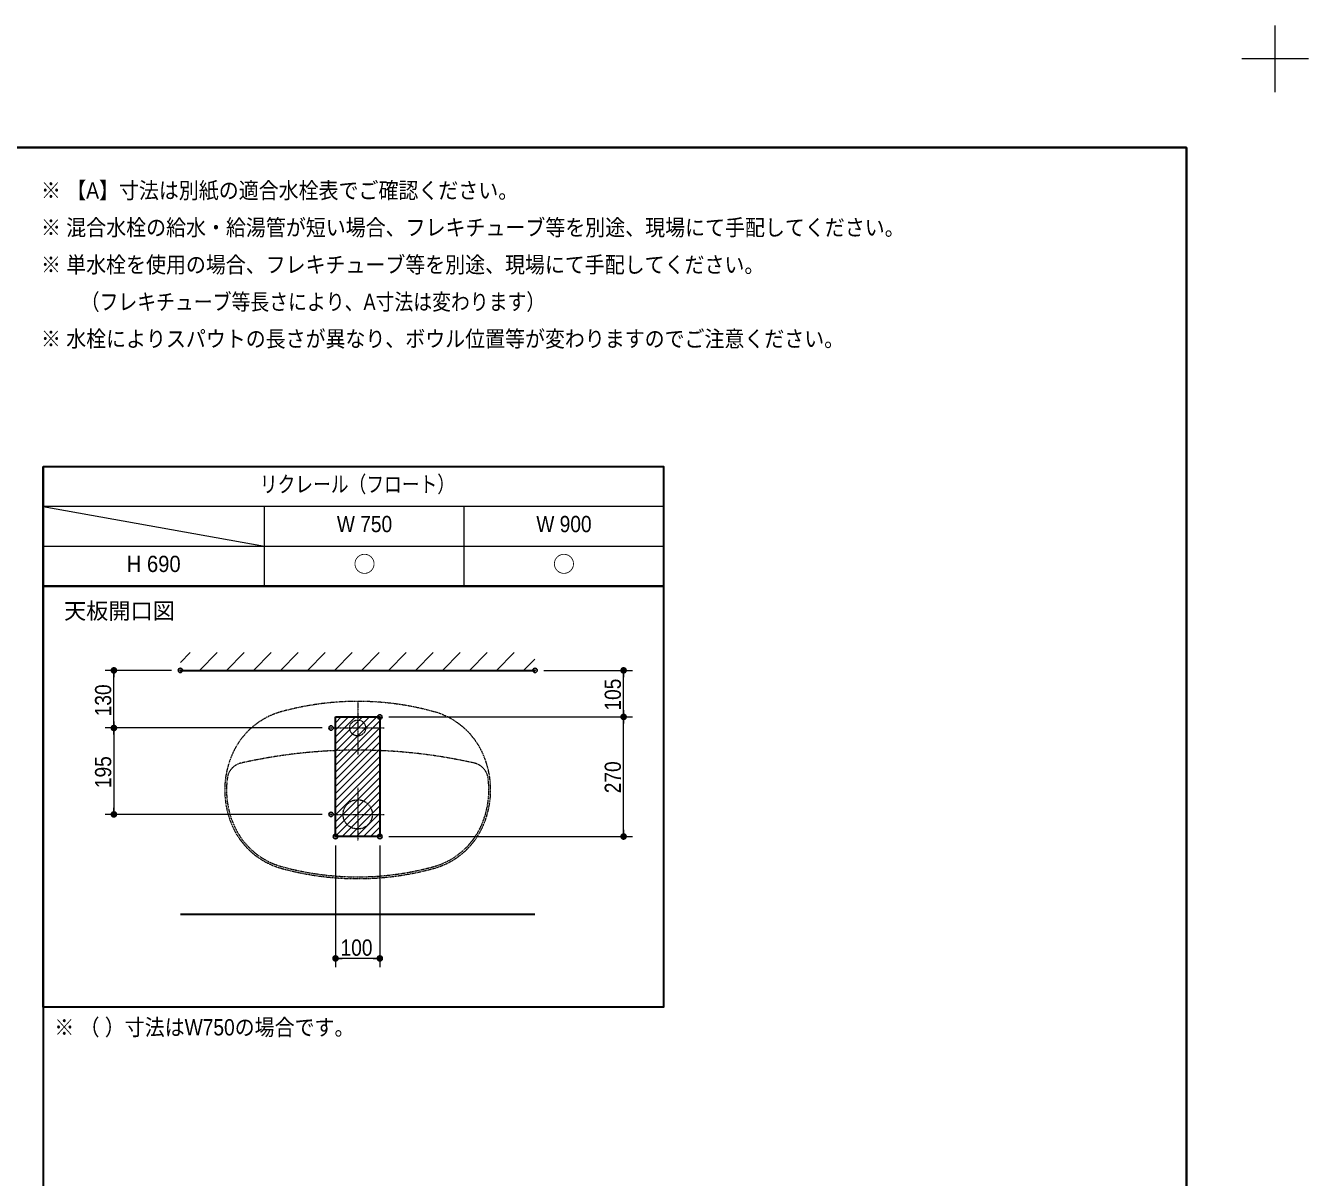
# Model space of a CAD drawing. Units: millimetres, scale not verified. Extents: x -6062 to 6062, y -3045 to 3045.
# Drawn here: x -407 to 2488, y 446 to 3045 of the extents above; entities that cross this region are included whole.
import ezdxf
from ezdxf.enums import TextEntityAlignment as Align

# ---------------------------------------------------------------- set-up
doc = ezdxf.new("R2010")
doc.units = ezdxf.units.MM
doc.header["$LTSCALE"] = 20
doc.header["$PDMODE"] = 32
doc.header["$PDSIZE"] = 10
doc.linetypes.add('USER1', pattern=[1.11, 0.71, -0.4])
doc.linetypes.add('USER2', pattern=[2.91, 1.76, -0.4, 0.35, -0.4])
for name, color, linetype, lineweight in [('0-1_3一般', 7, 'Continuous', 15), ('0-3_1図面枠', 7, 'Continuous', 20), ('0-5_0', 7, 'Continuous', 25), ('0-7_2寸法-1', 7, 'Continuous', 15)]:
    doc.layers.add(name, color=color, linetype=linetype, lineweight=lineweight)
doc.layers.add('0-6_Defpoints', color=7, linetype='Continuous')
doc.styles.add('ＭＳ Ｐゴシック', font='')
doc.styles.get('ＭＳ Ｐゴシック').set_extended_font_data('MS PGothic')

# ---------------------------------------------------------------- blocks, each defined once
blk = doc.blocks.new('グループ-21')
at = {"layer": '0-3_1図面枠', "lineweight": 15}
for p, q in [((84000, 57900), (84000, 60900)), ((85500, 59400), (82500, 59400))]:
    blk.add_line(p, q, dxfattribs=at)
blk = doc.blocks.new('グループ-23')
at = {"layer": '0-3_1図面枠', "lineweight": 35}
blk.add_lwpolyline([(-80000, 55400), (80000, 55400), (80000, -55400), (-80000, -55400)], close=True, dxfattribs=at)
blk = doc.blocks.new('図面枠')
at = {"layer": '0-3_1図面枠'}
for name in ['グループ-21', 'グループ-23']:
    blk.add_blockref(name, (0, 0), dxfattribs=at)
blk = doc.blocks.new('グループ-33')
at = {"layer": '0-3_1図面枠', "lineweight": 30}
blk.add_line((28400, 41000), (28400, -48600), dxfattribs=at)
at = {"layer": '0-3_1図面枠', "lineweight": 15}
for p, q in [((56400, 39200), (28400, 39200)), ((28400, 39200), (38400, 37400)), ((38400, 35600), (38400, 39200)), ((47400, 35600), (47400, 39200)), ((28400, 37400), (56400, 37400))]:
    blk.add_line(p, q, dxfattribs=at)
at = {"layer": '0-3_1図面枠', "lineweight": 30}
for points in [[(28400, 41000), (56400, 41000), (56400, 35600), (28400, 35600)], [(28400, 35600), (56400, 35600), (56400, 16600), (28400, 16600)]]:
    blk.add_lwpolyline(points, close=True, dxfattribs=at)
blk = doc.blocks.new('グループ-74')
at = {"layer": '0-1_3一般', "linetype": 'USER2'}
for centre, radius, start, end in [((42600, 17400), 13000, 74.64533, 105.35467), ((40058, 26657.3), 3400, 105.35467, 154.60331), ((45142, 26657.3), 3400, 25.39669, 74.64533), ((40600, 26400), 4000, 154.60331, 205.39669), ((42600, 4200), 24000, 77.32755, 102.67245), ((44600, 26400), 4000, 334.60331, 25.39669), ((37510.5, 26834.9), 800, 102.67245, 171.98829), ((47689.5, 26834.9), 800, 8.01171, 77.32755), ((40600, 26400), 3920, 171.98829, 205.39669), ((44600, 26400), 3920, 334.60331, 8.01171), ((40058, 26142.7), 3400, 205.39669, 254.64533), ((40058, 26142.7), 3320, 205.39669, 254.64533), ((45142, 26142.7), 3320, 285.35467, 334.60331), ((45142, 26142.7), 3400, 285.35467, 334.60331), ((42600, 35400), 13000, 254.64533, 285.35467), ((42600, 35400), 12920, 254.64533, 285.35467)]:
    blk.add_arc(centre, radius, start, end, dxfattribs=at)
blk = doc.blocks.new('_Dot')
at = {"layer": '0-5_0'}
blk.add_line((-10, 0), (-20, 0), dxfattribs=at)
for points in [[(0, 0), (-10, 0), (-9.92, 1.25)], [(0, 0), (-9.92, -1.25), (-10, 0)], [(0, 0), (-9.92, 1.25), (-9.69, 2.49)], [(0, 0), (-9.69, -2.49), (-9.92, -1.25)], [(0, 0), (-9.69, 2.49), (-9.3, 3.68)], [(0, 0), (-9.3, -3.68), (-9.69, -2.49)], [(0, 0), (-9.3, 3.68), (-8.76, 4.82)], [(0, 0), (-8.76, -4.82), (-9.3, -3.68)], [(0, 0), (-8.76, 4.82), (-8.09, 5.88)], [(0, 0), (-8.09, -5.88), (-8.76, -4.82)], [(0, 0), (-8.09, 5.88), (-7.29, 6.85)], [(0, 0), (-7.29, -6.85), (-8.09, -5.88)], [(0, 0), (-7.29, 6.85), (-6.37, 7.71)], [(0, 0), (-6.37, -7.71), (-7.29, -6.85)], [(0, 0), (-6.37, 7.71), (-5.36, 8.44)], [(0, 0), (-5.36, -8.44), (-6.37, -7.71)], [(0, 0), (-5.36, 8.44), (-4.26, 9.05)], [(0, 0), (-4.26, -9.05), (-5.36, -8.44)], [(0, 0), (-4.26, 9.05), (-3.09, 9.51)], [(0, 0), (-3.09, -9.51), (-4.26, -9.05)], [(0, 0), (-3.09, 9.51), (-1.87, 9.82)], [(0, 0), (-1.87, -9.82), (-3.09, -9.51)], [(0, 0), (-1.87, 9.82), (-0.63, 9.98)], [(0, 0), (-0.63, -9.98), (-1.87, -9.82)], [(0, 0), (-0.63, 9.98), (0.63, 9.98)], [(0, 0), (0.63, -9.98), (-0.63, -9.98)], [(0, 0), (0.63, 9.98), (1.87, 9.82)], [(0, 0), (1.87, 9.82), (3.09, 9.51)], [(0, 0), (3.09, 9.51), (4.26, 9.05)], [(0, 0), (4.26, 9.05), (5.36, 8.44)], [(0, 0), (5.36, 8.44), (6.37, 7.71)], [(0, 0), (6.37, 7.71), (7.29, 6.85)], [(0, 0), (7.29, 6.85), (8.09, 5.88)], [(0, 0), (8.09, 5.88), (8.76, 4.82)], [(0, 0), (8.76, 4.82), (9.3, 3.68)], [(0, 0), (9.3, 3.68), (9.69, 2.49)], [(0, 0), (9.69, 2.49), (9.92, 1.25)], [(0, 0), (9.92, 1.25), (10, 0)], [(0, 0), (1.87, -9.82), (0.63, -9.98)], [(0, 0), (3.09, -9.51), (1.87, -9.82)], [(0, 0), (4.26, -9.05), (3.09, -9.51)], [(0, 0), (5.36, -8.44), (4.26, -9.05)], [(0, 0), (6.37, -7.71), (5.36, -8.44)], [(0, 0), (7.29, -6.85), (6.37, -7.71)], [(0, 0), (8.09, -5.88), (7.29, -6.85)], [(0, 0), (8.76, -4.82), (8.09, -5.88)], [(0, 0), (9.3, -3.68), (8.76, -4.82)], [(0, 0), (9.69, -2.49), (9.3, -3.68)], [(0, 0), (9.92, -1.25), (9.69, -2.49)], [(0, 0), (10, 0), (9.92, -1.25)]]:
    blk.add_solid(points, dxfattribs=at)
blk = doc.blocks.new('グループ-75')
at = {"layer": '0-1_3一般', "linetype": 'USER2'}
for p, q in [((42600, 30400), (42600, 28000)), ((41400, 29200), (43800, 29200))]:
    blk.add_line(p, q, dxfattribs=at)
at = {"layer": '0-1_3一般', "linetype": 'USER1'}
blk.add_circle((42600, 29200), 360, dxfattribs=at)
blk = doc.blocks.new('グループ-76')
at = {"layer": '0-1_3一般', "linetype": 'USER2'}
for p, q in [((42600, 26500), (42600, 24100)), ((41400, 25300), (43800, 25300))]:
    blk.add_line(p, q, dxfattribs=at)
blk.add_circle((42600, 25300), 660, dxfattribs=at)

msp = doc.modelspace()

# ---------------------------------------------------------------- linework, layer by layer
at = {"layer": '0-1_3一般'}
for p, q in [((-57.5, 1608.08), (-35.58, 1630)), ((-14.62, 1590), (25.38, 1630)), ((46.34, 1590), (86.34, 1630)), ((107.3, 1590), (147.3, 1630)), ((168.26, 1590), (208.26, 1630)), ((229.22, 1590), (269.22, 1630)), ((290.18, 1590), (330.18, 1630)), ((351.14, 1590), (391.14, 1630)), ((412.1, 1590), (452.1, 1630)), ((473.06, 1590), (513.06, 1630)), ((534.02, 1590), (574.02, 1630)), ((594.98, 1590), (634.98, 1630)), ((655.94, 1590), (695.94, 1630)), ((716.9, 1590), (742.5, 1615.6)), ((292.5, 1472), (305.5, 1485)), ((292.5, 1456), (321.5, 1485)), ((292.5, 1440), (337.5, 1485)), ((292.5, 1424), (353.5, 1485)), ((292.5, 1408), (369.5, 1485)), ((292.5, 1392), (385.5, 1485)), ((292.5, 1376), (392.5, 1476)), ((292.5, 1360), (392.5, 1460)), ((292.5, 1344), (392.5, 1444)), ((292.5, 1328), (392.5, 1428)), ((292.5, 1312), (392.5, 1412)), ((292.5, 1296), (392.5, 1396)), ((292.5, 1280), (392.5, 1380)), ((292.5, 1264), (392.5, 1364)), ((292.5, 1248), (392.5, 1348)), ((292.5, 1232), (392.5, 1332)), ((292.5, 1216), (392.5, 1316)), ((307.5, 1215), (392.5, 1300)), ((323.5, 1215), (392.5, 1284)), ((339.5, 1215), (392.5, 1268)), ((355.5, 1215), (392.5, 1252)), ((371.5, 1215), (392.5, 1236)), ((387.5, 1215), (392.5, 1220))]:
    msp.add_line(p, q, dxfattribs=at)
at = {"layer": '0-1_3一般', "lineweight": 30}
for p, q in [((-57.5, 1590), (742.5, 1590)), ((-57.5, 1040), (742.5, 1040))]:
    msp.add_line(p, q, dxfattribs=at)
msp.add_lwpolyline([(292.5, 1485), (392.5, 1485), (392.5, 1215), (292.5, 1215)], close=True, dxfattribs=at)
at = {"layer": '0-6_Defpoints'}
for p in [(-207.5, 1590), (-57.5, 1590), (742.5, 1590), (942.5, 1590), (392.5, 1485), (942.5, 1485), (282.5, 1460), (-207.5, 1265), (282.5, 1265), (292.5, 1215), (392.5, 1215), (292.5, 940)]:
    msp.add_point(p, dxfattribs=at)
at = {"layer": '0-7_2寸法-1'}
for p, q in [((-77.5, 1590), (-227.5, 1590)), ((-207.5, 1475.01), (-207.5, 1574.99)), ((762.5, 1590), (962.5, 1590)), ((942.5, 1500.01), (942.5, 1574.99)), ((412.5, 1485), (962.5, 1485)), ((412.5, 1485), (962.5, 1485)), ((262.5, 1460), (-227.5, 1460)), ((262.5, 1460), (-227.5, 1460)), ((942.5, 1230.01), (942.5, 1469.99)), ((-207.5, 1444.99), (-207.5, 1280.01)), ((262.5, 1265), (-227.5, 1265)), ((292.5, 1195), (292.5, 920)), ((392.5, 1195), (392.5, 920)), ((412.5, 1215), (962.5, 1215)), ((377.49, 940), (307.51, 940))]:
    msp.add_line(p, q, dxfattribs=at)

# ---------------------------------------------------------------- block references
at = {"layer": '0-1_3一般', "xscale": 0.05, "yscale": 0.05}
for name in ['グループ-74', 'グループ-75', 'グループ-76']:
    msp.add_blockref(name, (-1787.5, 0), dxfattribs=at)
at = {"layer": '0-3_1図面枠', "xscale": 0.05, "yscale": 0.05}
for name in ['図面枠', 'グループ-33']:
    msp.add_blockref(name, (-1787.5, 0), dxfattribs=at)
at = {"layer": '0-7_2寸法-1', "xscale": 0.7503418, "yscale": 0.7503418}
for p, rotation in [((-207.5, 1590), 90), ((942.5, 1590), 90), ((942.5, 1485), 270), ((942.5, 1485), 90), ((-207.5, 1460), 270), ((-207.5, 1460), 90), ((-207.5, 1265), 270), ((942.5, 1215), 270), ((292.5, 940), 180)]:
    msp.add_blockref('_Dot', p, dxfattribs=dict(at, rotation=rotation))
msp.add_blockref('_Dot', (392.5, 940), dxfattribs=at)

# ---------------------------------------------------------------- texts
at = {"layer": '0-3_1図面枠', "style": 'ＭＳ Ｐゴシック'}
for s, height, width, p in [('※ 【A】寸法は別紙の適合水栓表でご確認ください。', 36.69, 0.9, (-372.1, 2643.86)), ('※ 混合水栓の給水・給湯管が短い場合、フレキチューブ等を別途、現場にて手配してください。', 36.69, 0.9, (-372.1, 2560.17)), ('※ 単水栓を使用の場合、フレキチューブ等を別途、現場にて手配してください。', 36.66, 0.9, (-372.1, 2476.24)), ('\u3000\u3000（フレキチューブ等長さにより、A寸法は変わります）', 36.69, 0.85, (-367.5, 2392.3)), ('※ 水栓によりスパウトの長さが異なり、ボウル位置等が変わりますのでご注意ください。', 36.66, 0.9, (-372.1, 2308.98)), ('リクレール（フロート）', 36.69, 0.8, (121.75, 1980.74)), ('W 750', 36.66, 0.9, (295.55, 1890.95)), ('W 900', 36.66, 0.9, (745.55, 1890.95)), ('H 690', 36.66, 0.95, (-178.49, 1800.95)), ('※ （ ）寸法はW750の場合です。', 36.69, 0.9, (-342.1, 755.21))]:
    msp.add_text(s, height=height, dxfattribs=dict(at, width=width)).set_placement(p, align=Align.BOTTOM_LEFT)
for s, p in [('○', (332.91, 1800.46)), ('○', (782.91, 1800.46)), ('天板開口図', (-320, 1694.84))]:
    msp.add_text(s, height=36.66, dxfattribs=at).set_placement(p, align=Align.BOTTOM_LEFT)
at = {"layer": '0-7_2寸法-1', "style": 'ＭＳ Ｐゴシック', "width": 0.9}
for s, p in [('105', (947.46, 1499.28)), ('130', (-202.54, 1486.39)), ('195', (-202.54, 1324.28)), ('270', (947.46, 1312.72))]:
    msp.add_text(s, height=36.66, rotation=90, dxfattribs=at).set_placement(p, align=Align.BOTTOM_LEFT)
msp.add_text('100', height=36.66, dxfattribs=at).set_placement((303.89, 935.04), align=Align.BOTTOM_LEFT)

doc.saveas('drawing.dxf')
